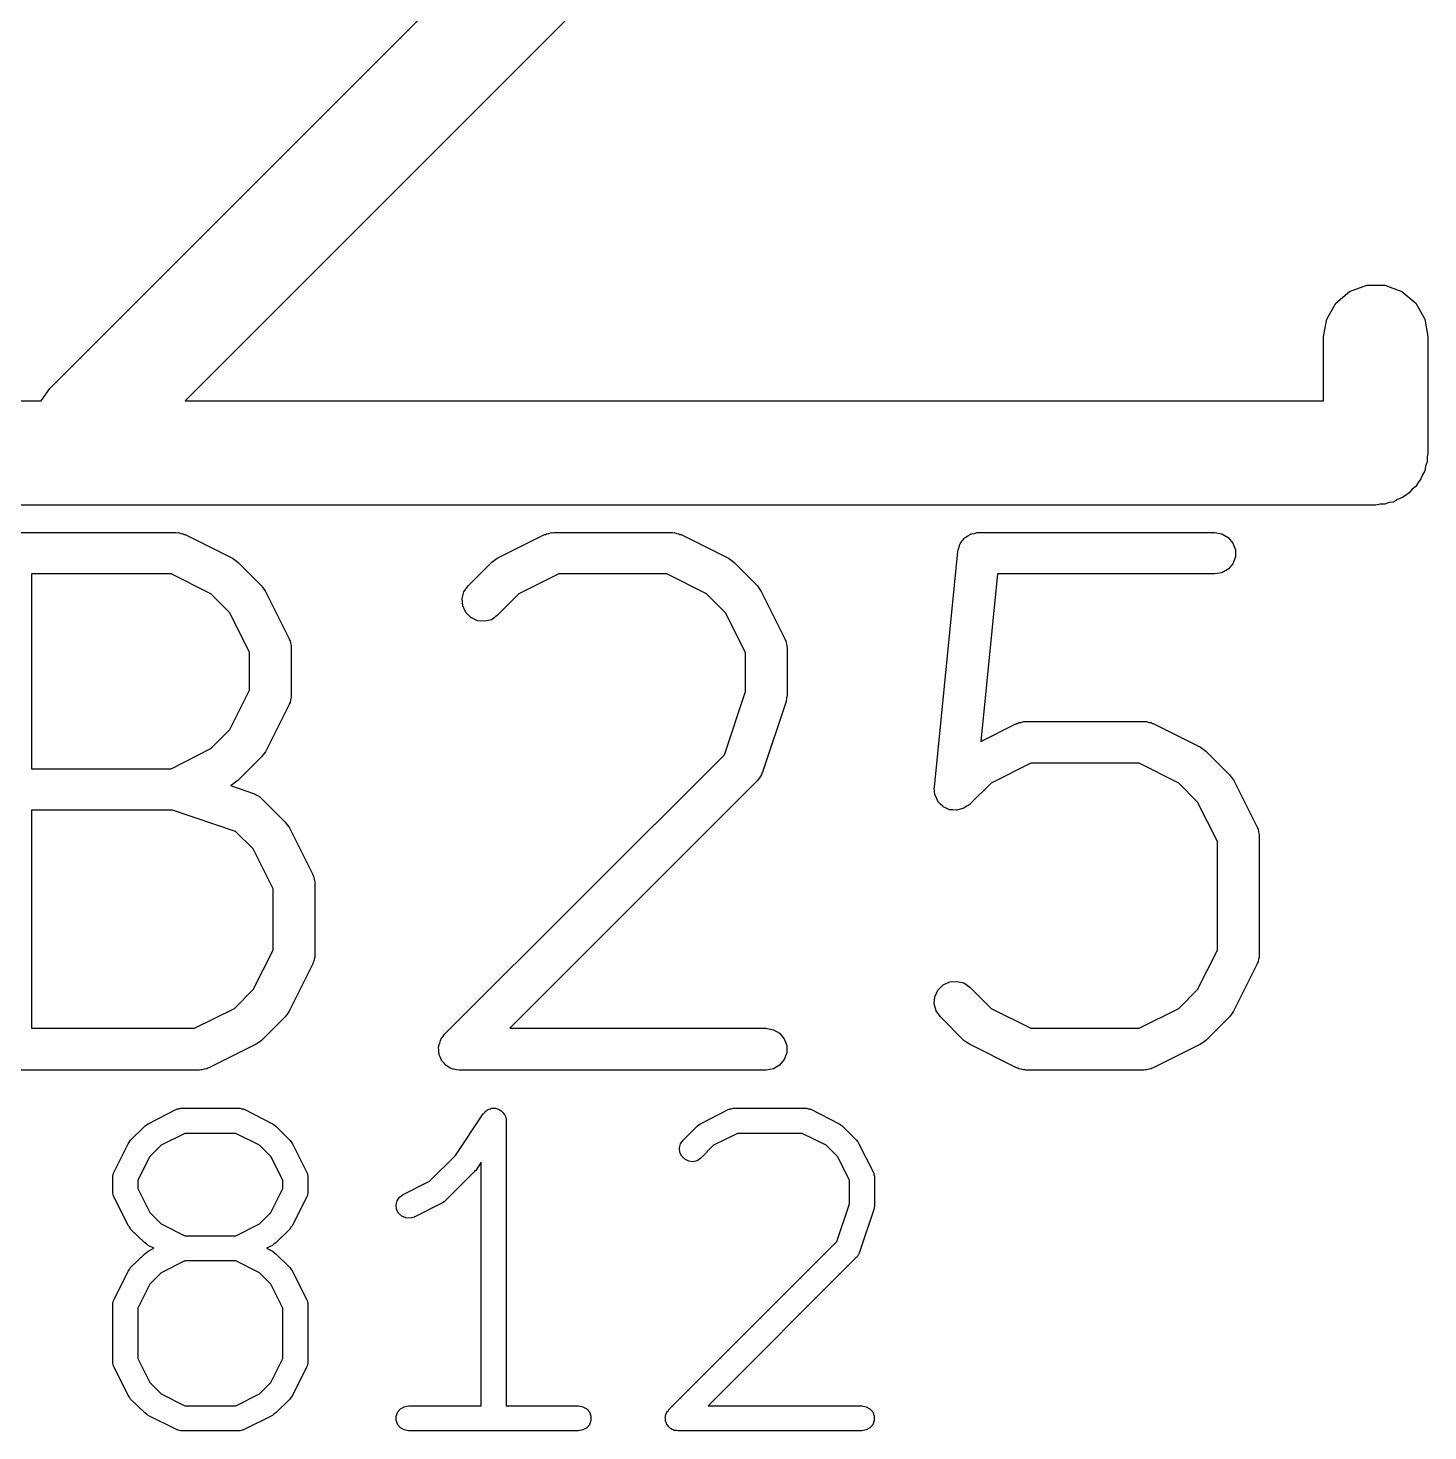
# Model space of a CAD drawing. Extents: x 0 to 102, y -163 to 0.
# Drawn here: x 21.186 to 23.911, y -160.497 to -157.767 of the extents above; entities that cross this region are included whole.
import ezdxf

# ---------------------------------------------------------------- set-up
doc = ezdxf.new("R2010")
doc.units = 0
doc.header["$MEASUREMENT"] = 0
doc.layers.add('BLACK', color=7, linetype='CONTINUOUS')

msp = doc.modelspace()

# ---------------------------------------------------------------- linework, layer by layer
at = {"layer": 'Black'}
for p, q in [((21.2282, -158.468), (23.7384, -155.958)), ((23.7384, -156.245), (21.4919, -158.492)), ((23.7317, -158.302), (23.7587, -158.279)), ((23.7587, -158.279), (23.7919, -158.267)), ((23.7919, -158.267), (23.8272, -158.267)), ((23.8272, -158.267), (23.8603, -158.279)), ((23.8603, -158.279), (23.8873, -158.302)), ((23.714, -158.333), (23.7317, -158.302)), ((23.8873, -158.302), (23.905, -158.333)), ((23.7079, -158.367), (23.714, -158.333)), ((23.905, -158.333), (23.9111, -158.367)), ((23.7079, -158.492), (23.7079, -158.367)), ((23.9111, -158.367), (23.9111, -158.593)), ((21.2116, -158.492), (21.2282, -158.468)), ((18.8921, -158.492), (21.2116, -158.492)), ((21.4919, -158.492), (23.7079, -158.492)), ((23.9096, -158.611), (23.9065, -158.619)), ((23.9111, -158.593), (23.9096, -158.602)), ((23.9096, -158.602), (23.9096, -158.611)), ((23.9005, -158.636), (23.8975, -158.644)), ((23.905, -158.628), (23.9005, -158.636)), ((23.9065, -158.619), (23.905, -158.628)), ((23.8805, -158.664), (23.8748, -158.671)), ((23.8873, -158.659), (23.8805, -158.664)), ((23.8918, -158.651), (23.8873, -158.659)), ((23.8975, -158.644), (23.8918, -158.651)), ((23.8095, -158.695), (18.8413, -158.695)), ((23.8183, -158.693), (23.8095, -158.695)), ((23.8272, -158.693), (23.8183, -158.693)), ((23.8355, -158.69), (23.8272, -158.693)), ((23.8443, -158.689), (23.8355, -158.69)), ((23.852, -158.684), (23.8443, -158.689)), ((23.8603, -158.681), (23.852, -158.684)), ((23.8671, -158.676), (23.8603, -158.681)), ((23.8748, -158.671), (23.8671, -158.676)), ((21.1521, -158.748), (21.4739, -158.748)), ((21.4739, -158.748), (21.4762, -158.749)), ((21.4762, -158.749), (21.4785, -158.748)), ((21.4785, -158.748), (21.4831, -158.75)), ((21.4831, -158.75), (21.4878, -158.751)), ((21.4878, -158.751), (21.4898, -158.752)), ((22.1933, -158.752), (22.1954, -158.751)), ((22.1954, -158.751), (22.2, -158.75)), ((22.2, -158.75), (22.2046, -158.748)), ((22.2046, -158.748), (22.2069, -158.749)), ((22.2069, -158.749), (22.2093, -158.748)), ((22.2093, -158.748), (22.4391, -158.748)), ((22.4391, -158.748), (22.4414, -158.749)), ((22.4414, -158.749), (22.4437, -158.748)), ((22.4437, -158.748), (22.4483, -158.75)), ((22.4483, -158.75), (22.453, -158.751)), ((22.453, -158.751), (22.455, -158.752)), ((23.0199, -158.752), (23.0213, -158.751)), ((23.0213, -158.751), (23.0227, -158.751)), ((23.0227, -158.751), (23.0281, -158.75)), ((23.0281, -158.75), (23.0335, -158.748)), ((23.0335, -158.748), (23.0351, -158.748)), ((23.0351, -158.748), (23.0366, -158.748)), ((23.0366, -158.748), (23.4962, -158.748)), ((23.4962, -158.748), (23.5101, -158.751)), ((23.5101, -158.751), (23.5223, -158.758)), ((21.4898, -158.752), (21.492, -158.752)), ((21.492, -158.752), (21.584, -158.798)), ((22.0992, -158.798), (22.1911, -158.752)), ((22.1911, -158.752), (22.1933, -158.752)), ((22.455, -158.752), (22.4572, -158.752)), ((22.4572, -158.752), (22.5492, -158.798)), ((22.9965, -158.782), (22.9985, -158.777)), ((22.9985, -158.777), (23, -158.771)), ((23, -158.771), (23.0009, -158.77)), ((23.0009, -158.77), (23.0014, -158.769)), ((23.0014, -158.769), (23.0049, -158.764)), ((23.0049, -158.764), (23.0082, -158.76)), ((23.0082, -158.76), (23.0095, -158.759)), ((23.0095, -158.759), (23.0104, -158.758)), ((23.0104, -158.758), (23.0153, -158.755)), ((23.0153, -158.755), (23.0199, -158.752)), ((23.5223, -158.758), (23.5314, -158.769)), ((23.5314, -158.769), (23.5362, -158.782)), ((21.584, -158.798), (21.5892, -158.802)), ((21.5892, -158.802), (21.5945, -158.806)), ((22.0886, -158.806), (22.0939, -158.802)), ((22.0939, -158.802), (22.0992, -158.798)), ((22.5492, -158.798), (22.5544, -158.802)), ((22.5544, -158.802), (22.5597, -158.806)), ((22.9502, -159.244), (22.9961, -158.785)), ((22.9961, -158.785), (22.9965, -158.783)), ((22.9965, -158.783), (22.9965, -158.782)), ((23.5362, -158.796), (23.5314, -158.809)), ((23.5362, -158.782), (23.5362, -158.796)), ((21.1928, -158.829), (21.1928, -159.208)), ((21.4643, -158.829), (21.1928, -158.829)), ((21.5417, -158.868), (21.4643, -158.829)), ((21.5945, -158.806), (21.6405, -158.852)), ((22.0426, -158.852), (22.0886, -158.806)), ((22.2189, -158.829), (22.1414, -158.868)), ((22.4295, -158.829), (22.2189, -158.829)), ((22.5069, -158.868), (22.4295, -158.829)), ((22.5597, -158.806), (22.6057, -158.852)), ((23.0733, -158.829), (23.0408, -159.155)), ((23.4962, -158.829), (23.0733, -158.829)), ((23.5101, -158.827), (23.4962, -158.829)), ((23.5223, -158.82), (23.5101, -158.827)), ((23.5314, -158.809), (23.5223, -158.82)), ((21.6405, -158.852), (21.6442, -158.857)), ((21.6442, -158.857), (21.6481, -158.863)), ((22.0345, -158.864), (22.0426, -158.852)), ((22.6057, -158.852), (22.6094, -158.857)), ((22.6094, -158.857), (22.6133, -158.863)), ((21.5784, -158.905), (21.5417, -158.868)), ((21.6481, -158.863), (21.6941, -158.955)), ((22.0309, -158.877), (22.0345, -158.864)), ((22.0321, -158.891), (22.0309, -158.877)), ((22.1414, -158.868), (22.1001, -158.909)), ((22.5436, -158.905), (22.5069, -158.868)), ((22.6133, -158.863), (22.6593, -158.955)), ((21.6171, -158.982), (21.5784, -158.905)), ((22.0381, -158.904), (22.0321, -158.891)), ((22.0481, -158.914), (22.0381, -158.904)), ((22.0609, -158.92), (22.0481, -158.914)), ((22.1001, -158.909), (22.0885, -158.918)), ((22.5823, -158.982), (22.5436, -158.905)), ((22.0749, -158.921), (22.0609, -158.92)), ((22.0885, -158.918), (22.0749, -158.921)), ((21.6941, -158.955), (21.6947, -158.957)), ((21.6947, -158.957), (21.6959, -158.959)), ((21.6959, -158.959), (21.6967, -158.963)), ((21.6967, -158.963), (21.6981, -158.968)), ((21.6981, -158.968), (21.6979, -158.97)), ((22.6593, -158.955), (22.6599, -158.957)), ((22.6599, -158.957), (22.6611, -158.959)), ((22.6611, -158.959), (22.6619, -158.963)), ((22.6619, -158.963), (22.6633, -158.968)), ((22.6633, -158.968), (22.6631, -158.97)), ((21.6171, -159.055), (21.6171, -158.982)), ((21.6979, -158.97), (21.6984, -158.973)), ((21.6984, -158.973), (21.6984, -159.065)), ((22.5823, -159.058), (22.5823, -158.982)), ((22.6631, -158.97), (22.6636, -158.973)), ((22.6636, -158.973), (22.6636, -159.065)), ((21.5784, -159.132), (21.6171, -159.055)), ((21.6967, -159.074), (21.6959, -159.079)), ((21.6981, -159.069), (21.6967, -159.074)), ((21.6984, -159.065), (21.6979, -159.067)), ((21.6979, -159.067), (21.6981, -159.069)), ((22.5414, -159.181), (22.5823, -159.058)), ((22.6615, -159.077), (22.6155, -159.215)), ((22.6624, -159.071), (22.6615, -159.077)), ((22.6636, -159.065), (22.6624, -159.071)), ((21.6941, -159.083), (21.6481, -159.175)), ((21.6947, -159.081), (21.6941, -159.083)), ((21.6959, -159.079), (21.6947, -159.081)), ((21.5417, -159.169), (21.5784, -159.132)), ((23.0408, -159.155), (23.1103, -159.12)), ((23.1103, -159.12), (23.1126, -159.12)), ((23.1126, -159.12), (23.1146, -159.118)), ((23.1146, -159.118), (23.1193, -159.118)), ((23.1193, -159.118), (23.1238, -159.116)), ((23.1238, -159.116), (23.1262, -159.116)), ((23.1262, -159.116), (23.1285, -159.116)), ((23.1285, -159.116), (23.3583, -159.116)), ((23.3583, -159.116), (23.3606, -159.116)), ((23.3606, -159.116), (23.363, -159.116)), ((23.363, -159.116), (23.3675, -159.118)), ((23.3675, -159.118), (23.3722, -159.118)), ((23.3722, -159.118), (23.3742, -159.12)), ((23.3742, -159.12), (23.3765, -159.12)), ((23.3765, -159.12), (23.4684, -159.166)), ((21.4643, -159.208), (21.5417, -159.169)), ((21.6405, -159.185), (21.5945, -159.231)), ((21.6442, -159.18), (21.6405, -159.185)), ((21.6481, -159.175), (21.6442, -159.18)), ((21.9967, -159.725), (22.5414, -159.181)), ((23.4684, -159.166), (23.4736, -159.17)), ((23.4736, -159.17), (23.479, -159.174)), ((23.479, -159.174), (23.5249, -159.22)), ((21.1928, -159.208), (21.4643, -159.208)), ((22.6155, -159.215), (22.6144, -159.217)), ((23.1381, -159.197), (23.0606, -159.236)), ((23.3487, -159.197), (23.1381, -159.197)), ((23.4262, -159.236), (23.3487, -159.197)), ((21.584, -159.239), (21.5798, -159.241)), ((21.5798, -159.241), (21.6246, -159.256)), ((21.5892, -159.235), (21.584, -159.239)), ((21.5945, -159.231), (21.5892, -159.235)), ((22.6057, -159.231), (22.1235, -159.713)), ((22.607, -159.229), (22.6057, -159.231)), ((22.6088, -159.228), (22.607, -159.229)), ((22.6111, -159.224), (22.6088, -159.228)), ((22.6138, -159.22), (22.6111, -159.224)), ((22.6144, -159.217), (22.6138, -159.22)), ((23.0606, -159.236), (23.0193, -159.277)), ((23.4628, -159.273), (23.4262, -159.236)), ((23.5249, -159.22), (23.5287, -159.225)), ((23.5287, -159.225), (23.5325, -159.23)), ((23.5325, -159.23), (23.5785, -159.322)), ((21.6246, -159.256), (21.6267, -159.257)), ((21.6267, -159.257), (21.6289, -159.258)), ((21.6289, -159.258), (21.6328, -159.26)), ((21.6328, -159.26), (21.637, -159.263)), ((21.637, -159.263), (21.6386, -159.264)), ((21.6386, -159.264), (21.6405, -159.266)), ((21.6405, -159.266), (21.6865, -159.312)), ((22.9507, -159.252), (22.9501, -159.245)), ((22.9501, -159.245), (22.9502, -159.245)), ((22.9502, -159.245), (22.9502, -159.244)), ((22.9512, -159.258), (22.9507, -159.252)), ((22.9513, -159.259), (22.9512, -159.258)), ((22.9514, -159.259), (22.9513, -159.259)), ((22.9542, -159.265), (22.9514, -159.259)), ((22.957, -159.271), (22.9542, -159.265)), ((21.1928, -159.289), (21.1928, -159.713)), ((21.4673, -159.289), (21.1928, -159.289)), ((21.5898, -159.33), (21.4673, -159.289)), ((22.9572, -159.272), (22.957, -159.271)), ((22.9573, -159.272), (22.9572, -159.272)), ((22.9622, -159.277), (22.9573, -159.272)), ((22.9669, -159.281), (22.9622, -159.277)), ((22.9671, -159.282), (22.9669, -159.281)), ((22.9673, -159.282), (22.9671, -159.282)), ((22.9735, -159.285), (22.9673, -159.282)), ((22.9796, -159.288), (22.9735, -159.285)), ((22.9799, -159.288), (22.9796, -159.288)), ((22.9801, -159.288), (22.9799, -159.288)), ((22.9868, -159.288), (22.9801, -159.288)), ((22.9936, -159.289), (22.9868, -159.288)), ((22.9939, -159.289), (22.9936, -159.289)), ((22.9942, -159.289), (22.9939, -159.289)), ((23.0007, -159.287), (22.9942, -159.289)), ((23.0073, -159.285), (23.0007, -159.287)), ((23.0075, -159.285), (23.0073, -159.285)), ((23.0078, -159.285), (23.0075, -159.285)), ((23.0134, -159.281), (23.0078, -159.285)), ((23.019, -159.278), (23.0134, -159.281)), ((23.0191, -159.277), (23.019, -159.278)), ((23.0193, -159.277), (23.0191, -159.277)), ((23.5015, -159.35), (23.4628, -159.273)), ((21.6865, -159.312), (21.6902, -159.317)), ((21.6902, -159.317), (21.6941, -159.322)), ((21.6941, -159.322), (21.74, -159.414)), ((23.5785, -159.322), (23.5792, -159.324)), ((23.5792, -159.324), (23.5803, -159.326)), ((21.6243, -159.364), (21.5898, -159.33)), ((23.5015, -159.561), (23.5015, -159.35)), ((23.5803, -159.326), (23.5812, -159.331)), ((23.5812, -159.331), (23.5825, -159.336)), ((23.5825, -159.336), (23.5824, -159.338)), ((23.5824, -159.338), (23.5828, -159.34)), ((23.5828, -159.34), (23.5828, -159.57)), ((21.663, -159.442), (21.6243, -159.364)), ((21.74, -159.414), (21.7407, -159.416)), ((21.7407, -159.416), (21.7419, -159.418)), ((21.7419, -159.418), (21.7427, -159.423)), ((21.7427, -159.423), (21.744, -159.428)), ((21.744, -159.428), (21.7439, -159.43)), ((21.7439, -159.43), (21.7443, -159.432)), ((21.7443, -159.432), (21.7443, -159.57)), ((21.663, -159.561), (21.663, -159.442)), ((21.6243, -159.638), (21.663, -159.561)), ((21.7443, -159.57), (21.7439, -159.572)), ((23.4628, -159.638), (23.5015, -159.561)), ((23.5828, -159.57), (23.5824, -159.572)), ((21.74, -159.588), (21.6941, -159.68)), ((21.7407, -159.586), (21.74, -159.588)), ((21.7419, -159.584), (21.7407, -159.586)), ((21.7427, -159.579), (21.7419, -159.584)), ((21.744, -159.575), (21.7427, -159.579)), ((21.7439, -159.572), (21.744, -159.575)), ((23.5785, -159.588), (23.5325, -159.68)), ((23.5792, -159.586), (23.5785, -159.588)), ((23.5803, -159.584), (23.5792, -159.586)), ((23.5812, -159.579), (23.5803, -159.584)), ((23.5825, -159.575), (23.5812, -159.579)), ((23.5824, -159.572), (23.5825, -159.575)), ((22.9673, -159.629), (22.9801, -159.623)), ((22.9801, -159.623), (22.9942, -159.622)), ((22.9942, -159.622), (23.0078, -159.625)), ((23.0078, -159.625), (23.0193, -159.633)), ((21.5877, -159.675), (21.6243, -159.638)), ((22.9501, -159.666), (22.9514, -159.652)), ((22.9514, -159.652), (22.9573, -159.639)), ((22.9573, -159.639), (22.9673, -159.629)), ((23.0193, -159.633), (23.0606, -159.675)), ((23.4262, -159.675), (23.4628, -159.638)), ((21.5102, -159.713), (21.5877, -159.675)), ((22.9538, -159.679), (22.9501, -159.666)), ((22.9619, -159.691), (22.9538, -159.679)), ((23.0606, -159.675), (23.1381, -159.713)), ((23.3487, -159.713), (23.4262, -159.675)), ((21.6865, -159.691), (21.6405, -159.737)), ((21.6902, -159.686), (21.6865, -159.691)), ((21.6941, -159.68), (21.6902, -159.686)), ((23.0078, -159.737), (22.9619, -159.691)), ((23.5249, -159.691), (23.479, -159.737)), ((23.5287, -159.686), (23.5249, -159.691)), ((23.5325, -159.68), (23.5287, -159.686)), ((21.1928, -159.713), (21.5102, -159.713)), ((21.9896, -159.735), (21.9902, -159.734)), ((21.9902, -159.734), (21.9936, -159.73)), ((21.9936, -159.73), (21.9967, -159.725)), ((22.1235, -159.713), (22.6229, -159.713)), ((22.6229, -159.713), (22.6368, -159.716)), ((22.6368, -159.716), (22.649, -159.723)), ((22.649, -159.723), (22.6581, -159.734)), ((22.6581, -159.734), (22.6629, -159.747)), ((23.1381, -159.713), (23.3487, -159.713)), ((21.6299, -159.744), (21.538, -159.79)), ((21.6352, -159.741), (21.6299, -159.744)), ((21.6405, -159.737), (21.6352, -159.741)), ((21.9849, -159.75), (21.9854, -159.749)), ((21.9854, -159.756), (21.9849, -159.75)), ((21.9854, -159.747), (21.9872, -159.742)), ((21.9854, -159.749), (21.9854, -159.747)), ((21.9854, -159.761), (21.9854, -159.756)), ((21.986, -159.763), (21.9854, -159.761)), ((21.9872, -159.742), (21.9886, -159.737)), ((21.9886, -159.737), (21.9896, -159.735)), ((22.6629, -159.761), (22.6581, -159.774)), ((22.6629, -159.747), (22.6629, -159.761)), ((23.0132, -159.741), (23.0078, -159.737)), ((23.0184, -159.744), (23.0132, -159.741)), ((23.1103, -159.79), (23.0184, -159.744)), ((23.4684, -159.744), (23.3765, -159.79)), ((23.4736, -159.741), (23.4684, -159.744)), ((23.479, -159.737), (23.4736, -159.741)), ((21.9862, -159.765), (21.986, -159.763)), ((21.9884, -159.769), (21.9862, -159.765)), ((21.9902, -159.774), (21.9884, -159.769)), ((21.9914, -159.776), (21.9902, -159.774)), ((21.9921, -159.777), (21.9914, -159.776)), ((21.9959, -159.781), (21.9921, -159.777)), ((21.9993, -159.785), (21.9959, -159.781)), ((22.0008, -159.786), (21.9993, -159.785)), ((22.0021, -159.787), (22.0008, -159.786)), ((22.0069, -159.79), (22.0021, -159.787)), ((22.649, -159.785), (22.6368, -159.792)), ((22.6581, -159.774), (22.649, -159.785)), ((21.5198, -159.795), (21.1521, -159.795)), ((21.5221, -159.794), (21.5198, -159.795)), ((21.5245, -159.794), (21.5221, -159.794)), ((21.529, -159.793), (21.5245, -159.794)), ((21.5337, -159.792), (21.529, -159.793)), ((21.5358, -159.791), (21.5337, -159.792)), ((21.538, -159.79), (21.5358, -159.791)), ((22.0115, -159.792), (22.0069, -159.79)), ((22.0133, -159.793), (22.0115, -159.792)), ((22.0149, -159.793), (22.0133, -159.793)), ((22.0202, -159.794), (22.0149, -159.793)), ((22.0254, -159.795), (22.0202, -159.794)), ((22.6229, -159.795), (22.0254, -159.795)), ((22.6368, -159.792), (22.6229, -159.795)), ((23.1126, -159.791), (23.1103, -159.79)), ((23.1146, -159.792), (23.1126, -159.791)), ((23.1193, -159.793), (23.1146, -159.792)), ((23.1238, -159.794), (23.1193, -159.793)), ((23.1262, -159.794), (23.1238, -159.794)), ((23.1285, -159.795), (23.1262, -159.794)), ((23.3583, -159.795), (23.1285, -159.795)), ((23.3606, -159.794), (23.3583, -159.795)), ((23.363, -159.794), (23.3606, -159.794)), ((23.3675, -159.793), (23.363, -159.794)), ((23.3722, -159.792), (23.3675, -159.793)), ((23.3742, -159.791), (23.3722, -159.792)), ((23.3765, -159.79), (23.3742, -159.791)), ((21.476, -159.871), (21.4772, -159.87)), ((21.4772, -159.87), (21.48, -159.87)), ((21.48, -159.87), (21.4828, -159.869)), ((21.4828, -159.869), (21.4842, -159.869)), ((21.4842, -159.869), (21.4856, -159.869)), ((21.4856, -159.869), (21.5959, -159.869)), ((21.5959, -159.869), (21.5972, -159.869)), ((21.5972, -159.869), (21.5986, -159.869)), ((21.5986, -159.869), (21.6014, -159.87)), ((21.6014, -159.87), (21.6042, -159.87)), ((21.6042, -159.87), (21.6054, -159.871)), ((22.0828, -159.871), (22.0854, -159.87)), ((22.0854, -159.87), (22.0867, -159.87)), ((22.0867, -159.87), (22.088, -159.869)), ((22.088, -159.869), (22.0909, -159.869)), ((22.0909, -159.869), (22.0938, -159.869)), ((22.0938, -159.869), (22.0951, -159.869)), ((22.0951, -159.869), (22.0965, -159.869)), ((22.0965, -159.869), (22.0992, -159.87)), ((22.0992, -159.87), (22.102, -159.871)), ((22.5515, -159.871), (22.5527, -159.87)), ((22.5527, -159.87), (22.5555, -159.87)), ((22.5555, -159.87), (22.5583, -159.869)), ((22.5583, -159.869), (22.5597, -159.869)), ((22.5597, -159.869), (22.5611, -159.869)), ((22.5611, -159.869), (22.6989, -159.869)), ((22.6989, -159.869), (22.7003, -159.869)), ((22.7003, -159.869), (22.7017, -159.869)), ((22.7017, -159.869), (22.7045, -159.87)), ((22.7045, -159.87), (22.7073, -159.87)), ((22.7073, -159.87), (22.7085, -159.871)), ((21.4195, -159.899), (21.4746, -159.871)), ((21.4746, -159.871), (21.476, -159.871)), ((21.6054, -159.871), (21.6068, -159.871)), ((21.6068, -159.871), (21.6619, -159.899)), ((22.0181, -159.961), (22.072, -159.88)), ((22.072, -159.88), (22.0729, -159.879)), ((22.0729, -159.879), (22.0736, -159.878)), ((22.0736, -159.878), (22.0758, -159.876)), ((22.0758, -159.876), (22.0778, -159.874)), ((22.0778, -159.874), (22.079, -159.873)), ((22.079, -159.873), (22.0801, -159.872)), ((22.0801, -159.872), (22.0828, -159.871)), ((22.102, -159.871), (22.1032, -159.872)), ((22.1032, -159.872), (22.1044, -159.872)), ((22.1044, -159.872), (22.1067, -159.874)), ((22.1067, -159.874), (22.1091, -159.876)), ((22.1091, -159.876), (22.1099, -159.877)), ((22.1099, -159.877), (22.1109, -159.878)), ((22.1109, -159.878), (22.1124, -159.88)), ((22.1124, -159.88), (22.1141, -159.882)), ((22.1141, -159.882), (22.1145, -159.884)), ((22.1145, -159.884), (22.1152, -159.885)), ((22.1152, -159.885), (22.1157, -159.888)), ((22.1157, -159.888), (22.1165, -159.891)), ((22.1165, -159.891), (22.1164, -159.892)), ((22.1164, -159.892), (22.1166, -159.893)), ((22.1166, -159.893), (22.1166, -160.448)), ((22.495, -159.899), (22.5502, -159.871)), ((22.5502, -159.871), (22.5515, -159.871)), ((22.7085, -159.871), (22.7099, -159.871)), ((22.7099, -159.871), (22.765, -159.899)), ((21.3856, -159.931), (21.4132, -159.904)), ((21.4132, -159.904), (21.4163, -159.901)), ((21.4163, -159.901), (21.4195, -159.899)), ((21.4913, -159.918), (21.4448, -159.941)), ((21.5901, -159.918), (21.4913, -159.918)), ((21.6366, -159.941), (21.5901, -159.918)), ((21.6619, -159.899), (21.6651, -159.901)), ((21.6651, -159.901), (21.6683, -159.904)), ((21.6683, -159.904), (21.6958, -159.931)), ((22.4611, -159.931), (22.4887, -159.904)), ((22.4887, -159.904), (22.4919, -159.901)), ((22.4919, -159.901), (22.495, -159.899)), ((22.5668, -159.918), (22.5204, -159.941)), ((22.6932, -159.918), (22.5668, -159.918)), ((22.7397, -159.941), (22.6932, -159.918)), ((22.765, -159.899), (22.7681, -159.901)), ((22.7681, -159.901), (22.7713, -159.904)), ((22.7713, -159.904), (22.7989, -159.931)), ((21.3534, -159.993), (21.381, -159.938)), ((21.381, -159.938), (21.3833, -159.934)), ((21.3833, -159.934), (21.3856, -159.931)), ((21.4448, -159.941), (21.4229, -159.963)), ((21.6586, -159.963), (21.6366, -159.941)), ((21.6958, -159.931), (21.6981, -159.934)), ((21.6981, -159.934), (21.7004, -159.938)), ((21.7004, -159.938), (21.728, -159.993)), ((22.454, -159.946), (22.4562, -159.938)), ((22.4548, -159.955), (22.454, -159.946)), ((22.4562, -159.938), (22.4611, -159.931)), ((22.5204, -159.941), (22.4956, -159.966)), ((22.7616, -159.963), (22.7397, -159.941)), ((22.7989, -159.931), (22.8012, -159.934)), ((22.8012, -159.934), (22.8035, -159.938)), ((22.8035, -159.938), (22.8311, -159.993)), ((21.4229, -159.963), (21.3996, -160.009)), ((21.6818, -160.009), (21.6586, -159.963)), ((21.9675, -160.011), (22.0181, -159.961)), ((22.0679, -159.974), (22.0574, -159.99)), ((22.0679, -160.448), (22.0679, -159.974)), ((22.4584, -159.962), (22.4548, -159.955)), ((22.4643, -159.968), (22.4584, -159.962)), ((22.472, -159.972), (22.4643, -159.968)), ((22.4805, -159.973), (22.472, -159.972)), ((22.4886, -159.971), (22.4805, -159.973)), ((22.4956, -159.966), (22.4886, -159.971)), ((22.7849, -160.009), (22.7616, -159.963)), ((21.3509, -160.004), (21.3511, -160.002)), ((21.3509, -160.031), (21.3509, -160.004)), ((21.351, -160.001), (21.3518, -159.998)), ((21.3511, -160.002), (21.351, -160.001)), ((21.3518, -159.998), (21.3523, -159.995)), ((21.3523, -159.995), (21.353, -159.994)), ((21.353, -159.994), (21.3534, -159.993)), ((21.728, -159.993), (21.7284, -159.994)), ((21.7284, -159.994), (21.7291, -159.995)), ((21.7291, -159.995), (21.7296, -159.998)), ((21.7296, -159.998), (21.7304, -160.001)), ((21.7304, -160.001), (21.7303, -160.002)), ((21.7303, -160.002), (21.7306, -160.004)), ((21.7306, -160.004), (21.7306, -160.031)), ((22.0543, -159.993), (21.9992, -160.048)), ((22.0557, -159.991), (22.0543, -159.993)), ((22.0574, -159.99), (22.0557, -159.991)), ((22.8311, -159.993), (22.8315, -159.994)), ((22.8315, -159.994), (22.8322, -159.995)), ((22.8322, -159.995), (22.8327, -159.998)), ((22.8327, -159.998), (22.8335, -160.001)), ((22.8335, -160.001), (22.8334, -160.002)), ((22.8334, -160.002), (22.8336, -160.004)), ((22.8336, -160.004), (22.8336, -160.059)), ((21.3511, -160.033), (21.3509, -160.031)), ((21.351, -160.034), (21.3511, -160.033)), ((21.3518, -160.037), (21.351, -160.034)), ((21.3996, -160.009), (21.3996, -160.025)), ((21.3996, -160.025), (21.4229, -160.072)), ((21.6586, -160.072), (21.6818, -160.025)), ((21.6818, -160.025), (21.6818, -160.009)), ((21.7304, -160.034), (21.7296, -160.037)), ((21.7306, -160.031), (21.7303, -160.033)), ((21.7303, -160.033), (21.7304, -160.034)), ((21.9159, -160.037), (21.9675, -160.011)), ((22.7849, -160.055), (22.7849, -160.009)), ((21.3523, -160.04), (21.3518, -160.037)), ((21.353, -160.041), (21.3523, -160.04)), ((21.3534, -160.042), (21.353, -160.041)), ((21.381, -160.097), (21.3534, -160.042)), ((21.728, -160.042), (21.7004, -160.097)), ((21.7284, -160.041), (21.728, -160.042)), ((21.7291, -160.04), (21.7284, -160.041)), ((21.7296, -160.037), (21.7291, -160.04)), ((21.9024, -160.057), (21.9044, -160.049)), ((21.9034, -160.066), (21.9024, -160.057)), ((21.9044, -160.049), (21.9091, -160.042)), ((21.9091, -160.042), (21.9159, -160.037)), ((21.9928, -160.053), (21.9377, -160.081)), ((21.996, -160.051), (21.9928, -160.053)), ((21.9992, -160.048), (21.996, -160.051)), ((22.7604, -160.128), (22.7849, -160.055)), ((22.8336, -160.059), (22.833, -160.063)), ((21.4229, -160.072), (21.4448, -160.094)), ((21.6366, -160.094), (21.6586, -160.072)), ((21.9072, -160.073), (21.9034, -160.066)), ((21.9134, -160.079), (21.9072, -160.073)), ((21.9211, -160.082), (21.9134, -160.079)), ((21.9296, -160.083), (21.9211, -160.082)), ((21.9377, -160.081), (21.9296, -160.083)), ((22.8324, -160.066), (22.8048, -160.149)), ((22.833, -160.063), (22.8324, -160.066)), ((21.3833, -160.1), (21.381, -160.097)), ((21.3856, -160.104), (21.3833, -160.1)), ((21.4132, -160.131), (21.3856, -160.104)), ((21.4448, -160.094), (21.4913, -160.117)), ((21.5901, -160.117), (21.6366, -160.094)), ((21.6958, -160.104), (21.6683, -160.131)), ((21.6981, -160.1), (21.6958, -160.104)), ((21.7004, -160.097), (21.6981, -160.1)), ((21.4163, -160.133), (21.4132, -160.131)), ((21.4195, -160.136), (21.4163, -160.133)), ((21.431, -160.141), (21.4195, -160.136)), ((21.4195, -160.147), (21.431, -160.141)), ((21.4913, -160.117), (21.5901, -160.117)), ((21.6619, -160.136), (21.6504, -160.141)), ((21.6504, -160.141), (21.6619, -160.147)), ((21.6651, -160.133), (21.6619, -160.136)), ((21.6683, -160.131), (21.6651, -160.133)), ((22.4335, -160.455), (22.7604, -160.128)), ((21.3856, -160.179), (21.4132, -160.152)), ((21.4132, -160.152), (21.4163, -160.15)), ((21.4163, -160.15), (21.4195, -160.147)), ((21.4913, -160.166), (21.4448, -160.189)), ((21.5901, -160.166), (21.4913, -160.166)), ((21.6366, -160.189), (21.5901, -160.166)), ((21.6619, -160.147), (21.6651, -160.15)), ((21.6651, -160.15), (21.6683, -160.152)), ((21.6683, -160.152), (21.6958, -160.179)), ((22.7989, -160.159), (22.5096, -160.448)), ((22.7997, -160.158), (22.7989, -160.159)), ((22.8008, -160.157), (22.7997, -160.158)), ((22.8021, -160.154), (22.8008, -160.157)), ((22.8038, -160.152), (22.8021, -160.154)), ((22.8041, -160.15), (22.8038, -160.152)), ((22.8048, -160.149), (22.8041, -160.15)), ((21.3534, -160.241), (21.381, -160.186)), ((21.381, -160.186), (21.3833, -160.183)), ((21.3833, -160.183), (21.3856, -160.179)), ((21.4448, -160.189), (21.4229, -160.211)), ((21.6586, -160.211), (21.6366, -160.189)), ((21.6958, -160.179), (21.6981, -160.183)), ((21.6981, -160.183), (21.7004, -160.186)), ((21.7004, -160.186), (21.728, -160.241)), ((21.4229, -160.211), (21.3996, -160.258)), ((21.6818, -160.258), (21.6586, -160.211)), ((21.3509, -160.252), (21.3511, -160.25)), ((21.3509, -160.362), (21.3509, -160.252)), ((21.351, -160.249), (21.3518, -160.246)), ((21.3511, -160.25), (21.351, -160.249)), ((21.3518, -160.246), (21.3523, -160.243)), ((21.3523, -160.243), (21.353, -160.242)), ((21.353, -160.242), (21.3534, -160.241)), ((21.728, -160.241), (21.7284, -160.242)), ((21.7284, -160.242), (21.7291, -160.243)), ((21.7291, -160.243), (21.7296, -160.246)), ((21.7296, -160.246), (21.7304, -160.249)), ((21.7304, -160.249), (21.7303, -160.25)), ((21.7303, -160.25), (21.7306, -160.252)), ((21.7306, -160.252), (21.7306, -160.362)), ((21.3996, -160.258), (21.3996, -160.356)), ((21.6818, -160.356), (21.6818, -160.258)), ((21.3511, -160.363), (21.3509, -160.362)), ((21.3996, -160.356), (21.4229, -160.403)), ((21.6586, -160.403), (21.6818, -160.356)), ((21.7306, -160.362), (21.7303, -160.363)), ((21.351, -160.365), (21.3511, -160.363)), ((21.3518, -160.368), (21.351, -160.365)), ((21.3523, -160.37), (21.3518, -160.368)), ((21.353, -160.372), (21.3523, -160.37)), ((21.3534, -160.373), (21.353, -160.372)), ((21.381, -160.428), (21.3534, -160.373)), ((21.728, -160.373), (21.7004, -160.428)), ((21.7284, -160.372), (21.728, -160.373)), ((21.7291, -160.37), (21.7284, -160.372)), ((21.7296, -160.368), (21.7291, -160.37)), ((21.7304, -160.365), (21.7296, -160.368)), ((21.7303, -160.363), (21.7304, -160.365)), ((21.4229, -160.403), (21.4448, -160.425)), ((21.6366, -160.425), (21.6586, -160.403)), ((21.3833, -160.431), (21.381, -160.428)), ((21.3856, -160.435), (21.3833, -160.431)), ((21.4132, -160.462), (21.3856, -160.435)), ((21.4448, -160.425), (21.4913, -160.448)), ((21.5901, -160.448), (21.6366, -160.425)), ((21.6958, -160.435), (21.6683, -160.462)), ((21.6981, -160.431), (21.6958, -160.435)), ((21.7004, -160.428), (21.6981, -160.431)), ((21.4163, -160.464), (21.4132, -160.462)), ((21.4195, -160.467), (21.4163, -160.464)), ((21.4746, -160.494), (21.4195, -160.467)), ((21.4913, -160.448), (21.5901, -160.448)), ((21.6619, -160.467), (21.6068, -160.494)), ((21.6651, -160.464), (21.6619, -160.467)), ((21.6683, -160.462), (21.6651, -160.464)), ((21.9028, -160.468), (21.9057, -160.46)), ((21.9028, -160.477), (21.9028, -160.468)), ((21.9057, -160.46), (21.9111, -160.454)), ((21.9111, -160.454), (21.9184, -160.45)), ((21.9184, -160.45), (21.9268, -160.448)), ((21.9268, -160.448), (22.0679, -160.448)), ((22.1166, -160.448), (22.2577, -160.448)), ((22.2577, -160.448), (22.2661, -160.45)), ((22.2661, -160.45), (22.2734, -160.454)), ((22.2734, -160.454), (22.2788, -160.46)), ((22.2788, -160.46), (22.2817, -160.468)), ((22.2817, -160.468), (22.2817, -160.477)), ((22.4265, -160.47), (22.4267, -160.469)), ((22.4267, -160.473), (22.4265, -160.47)), ((22.4267, -160.468), (22.4278, -160.465)), ((22.4267, -160.469), (22.4267, -160.468)), ((22.4278, -160.465), (22.4287, -160.462)), ((22.4287, -160.462), (22.4293, -160.461)), ((22.4293, -160.461), (22.4296, -160.46)), ((22.4296, -160.46), (22.4317, -160.458)), ((22.4317, -160.458), (22.4335, -160.455)), ((22.5096, -160.448), (22.8093, -160.448)), ((22.8093, -160.448), (22.8176, -160.45)), ((22.8176, -160.45), (22.8249, -160.454)), ((22.8249, -160.454), (22.8304, -160.46)), ((22.8304, -160.46), (22.8333, -160.468)), ((22.8333, -160.468), (22.8333, -160.477)), ((21.476, -160.495), (21.4746, -160.494)), ((21.4772, -160.495), (21.476, -160.495)), ((21.48, -160.496), (21.4772, -160.495)), ((21.4828, -160.497), (21.48, -160.496)), ((21.4842, -160.497), (21.4828, -160.497)), ((21.4856, -160.497), (21.4842, -160.497)), ((21.5959, -160.497), (21.4856, -160.497)), ((21.5972, -160.497), (21.5959, -160.497)), ((21.5986, -160.497), (21.5972, -160.497)), ((21.6014, -160.496), (21.5986, -160.497)), ((21.6042, -160.495), (21.6014, -160.496)), ((21.6054, -160.495), (21.6042, -160.495)), ((21.6068, -160.494), (21.6054, -160.495)), ((21.9057, -160.485), (21.9028, -160.477)), ((21.9111, -160.491), (21.9057, -160.485)), ((21.9184, -160.495), (21.9111, -160.491)), ((21.9268, -160.497), (21.9184, -160.495)), ((22.2577, -160.497), (21.9268, -160.497)), ((22.2661, -160.495), (22.2577, -160.497)), ((22.2734, -160.491), (22.2661, -160.495)), ((22.2788, -160.485), (22.2734, -160.491)), ((22.2817, -160.477), (22.2788, -160.485)), ((22.4267, -160.477), (22.4267, -160.473)), ((22.4271, -160.478), (22.4267, -160.477)), ((22.4272, -160.479), (22.4271, -160.478)), ((22.4285, -160.482), (22.4272, -160.479)), ((22.4296, -160.485), (22.4285, -160.482)), ((22.4303, -160.485), (22.4296, -160.485)), ((22.4308, -160.486), (22.4303, -160.485)), ((22.433, -160.489), (22.4308, -160.486)), ((22.4351, -160.491), (22.433, -160.489)), ((22.436, -160.492), (22.4351, -160.491)), ((22.4368, -160.492), (22.436, -160.492)), ((22.4397, -160.494), (22.4368, -160.492)), ((22.4424, -160.495), (22.4397, -160.494)), ((22.4435, -160.496), (22.4424, -160.495)), ((22.4444, -160.496), (22.4435, -160.496)), ((22.4476, -160.496), (22.4444, -160.496)), ((22.4508, -160.497), (22.4476, -160.496)), ((22.8093, -160.497), (22.4508, -160.497)), ((22.8176, -160.495), (22.8093, -160.497)), ((22.8249, -160.491), (22.8176, -160.495)), ((22.8304, -160.485), (22.8249, -160.491)), ((22.8333, -160.477), (22.8304, -160.485))]:
    msp.add_line(p, q, dxfattribs=at)

doc.saveas('drawing.dxf')
